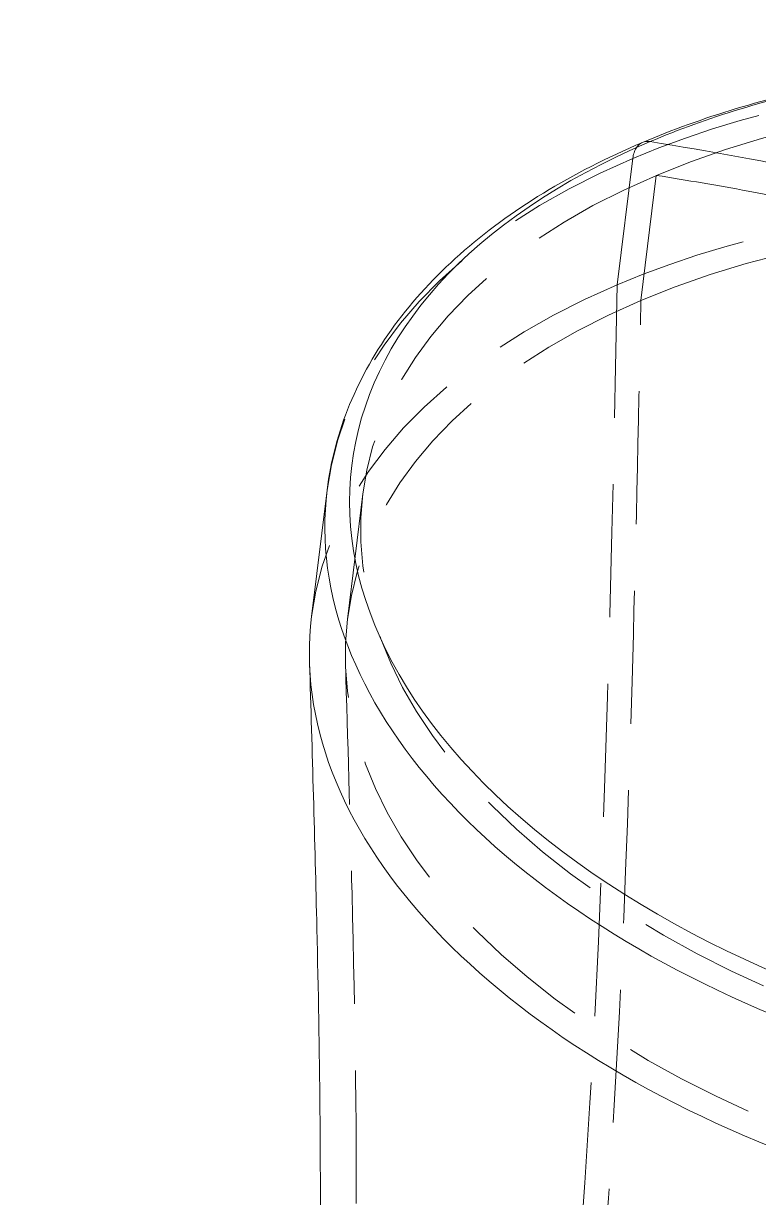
# Model space of a CAD drawing. Header units: millimetres. Extents: x -4200 to 3581, y -7493 to -4075.
# Drawn here: x -3315.25 to -3290.7, y -6293.16 to -6253.94 of the extents above; entities that cross this region are included whole.
import ezdxf

# ---------------------------------------------------------------- set-up
doc = ezdxf.new("R2010")
doc.units = ezdxf.units.MM
doc.header["$LTSCALE"] = 0.7
doc.linetypes.add('HIDDEN', pattern=[9.525, 6.35, -3.175])

msp = doc.modelspace()

# ---------------------------------------------------------------- linework, layer by layer
at = {"color": 3, "linetype": 'HIDDEN', "lineweight": 0, "extrusion": (0.099506, 0.810411, 0.57735)}
for p, q in [((-3294.895, -6258.441), (-3295.413, -6262.664)), ((-3294.623, -6263.193), (-3294.11, -6259.011)), ((-3304.428, -6273.835), (-3303.915, -6269.653))]:
    msp.add_line(p, q, dxfattribs=at)
at = {"color": 6, "linetype": 'Continuous', "lineweight": 0, "extrusion": (0.099506, 0.810411, 0.57735)}
msp.add_line((-3305.627, -6273.749), (-3305.109, -6269.527), dxfattribs=at)
at = {"color": 3, "linetype": 'HIDDEN', "lineweight": 0, "extrusion": (-9.96433e-18, 2.24936e-16, -1)}
for centre in [(-3275.33, -6273.162), (-3275.843, -6277.345)]:
    msp.add_ellipse(centre, major_axis=(28.585, -3.51), ratio=0.57735, start_param=-2.356194, end_param=0.785398, dxfattribs=at)
at = {"color": 3, "linetype": 'HIDDEN', "lineweight": 0, "extrusion": (9.00532e-18, -1.10571e-18, -1)}
msp.add_ellipse((-3275.332, -6273.183), major_axis=(29.776, -3.656), ratio=0.57735, start_param=-2.356194, end_param=0, dxfattribs=at)
at = {"color": 6, "linetype": 'Continuous', "lineweight": 0, "extrusion": (1.34743e-16, -1.65443e-17, -1)}
msp.add_ellipse((-3275.22, -6272.272), major_axis=(29.066, -3.569), ratio=0.57735, start_param=-2.356194, end_param=-2.097647, dxfattribs=at)
at = {"color": 6, "linetype": 'Continuous', "lineweight": 0}
for centre, major_axis, start_param, end_param in [((-3275.22, -6272.272), (-29.066, 3.569), -0.785398, 2.356194), ((-3294.087, -6259.05), (-0.484, 1.141), -0.349341, 0), ((-3275.332, -6273.183), (-29.776, 3.656), 0, 2.356194), ((-3275.851, -6277.405), (-29.776, 3.656), 0, 2.356194)]:
    msp.add_ellipse(centre, major_axis=major_axis, ratio=0.57735, start_param=start_param, end_param=end_param, dxfattribs=at)
at = {"color": 3, "linetype": 'HIDDEN', "lineweight": 0}
for centre, major_axis, start_param, end_param in [((-3294.087, -6259.05), (-0.484, 1.141), 0, 0.785398), ((-3275.332, -6273.183), (-29.776, 3.656), -0.785398, 0), ((-3275.33, -6273.162), (-28.585, 3.51), -0.785398, 2.356194), ((-3275.851, -6277.405), (-29.776, 3.656), -0.785398, 0), ((-3275.843, -6277.345), (-28.585, 3.51), -0.785398, 2.356194)]:
    msp.add_ellipse(centre, major_axis=major_axis, ratio=0.57735, start_param=start_param, end_param=end_param, dxfattribs=at)
at = {"color": 3, "linetype": 'HIDDEN', "lineweight": 0, "extrusion": (-2.07253e-17, 2.54474e-18, -1)}
msp.add_ellipse((-3275.851, -6277.405), major_axis=(29.776, -3.656), ratio=0.57735, start_param=-2.356194, end_param=0, dxfattribs=at)
at = {"color": 6, "linetype": 'Continuous', "lineweight": 0}
for points in [[(-3294.571, -6257.91), (-3292.586, -6257.067), (-3290.391, -6256.403), (-3288.056, -6255.934)], [(-3288.394, -6259.012), (-3290.382, -6258.535), (-3292.35, -6258.203), (-3294.316, -6257.883)]]:
    msp.add_open_spline(points, degree=3, dxfattribs=at)
for points, knots in [([(-3305.109, -6269.527), (-3304.989, -6268.552), (-3304.736, -6267.594), (-3303.978, -6265.749), (-3303.472, -6264.861), (-3302.235, -6263.181), (-3301.503, -6262.389), (-3299.838, -6260.912), (-3298.905, -6260.228), (-3296.863, -6258.978), (-3295.754, -6258.412), (-3294.571, -6257.91)], [2.3561945, 2.3561945, 2.3561945, 2.3561945, 2.5132741, 2.5132741, 2.6703538, 2.6703538, 2.8274334, 2.8274334, 2.984513, 2.984513, 3.1415927, 3.1415927, 3.1415927, 3.1415927]), ([(-3315.252, -6352.67), (-3314.506, -6350.066), (-3313.767, -6347.482), (-3311.668, -6339.968), (-3310.367, -6335.07), (-3308.258, -6325.829), (-3307.411, -6321.476), (-3306.287, -6313.607), (-3305.939, -6310.052), (-3305.497, -6303.067), (-3305.387, -6299.66), (-3305.305, -6292.252), (-3305.356, -6288.239), (-3305.517, -6281.242), (-3305.607, -6278.274), (-3305.697, -6275.282)], [0, 0, 0, 0, 10.000556, 10.000556, 29.238858, 29.238858, 46.443877, 46.443877, 60.511246, 60.511246, 73.637819, 73.637819, 88.827423, 88.827423, 99.869207, 99.869207, 99.869207, 99.869207])]:
    msp.add_open_spline(points, degree=3, knots=knots, dxfattribs=at)
at = {"color": 3, "linetype": 'HIDDEN', "lineweight": 0}
for points, knots in [([(-3294.11, -6259.011), (-3293.086, -6259.177), (-3291.115, -6259.504), (-3288.192, -6260.106), (-3285.596, -6260.825), (-3283.928, -6261.416), (-3283.223, -6261.68)], [0, 0, 0, 0, 0.282458, 0.545652, 0.808846, 1, 1, 1, 1]), ([(-3295.413, -6262.664), (-3295.718, -6277.38), (-3296.315, -6306.248), (-3302.359, -6330.993), (-3305.334, -6343.114)], [0, 0, 0, 0, 0.509787, 1, 1, 1, 1]), ([(-3304.411, -6343.162), (-3303.202, -6338.234), (-3300.94, -6328.964), (-3298.551, -6317.194), (-3297.128, -6307.967), (-3295.661, -6295.239), (-3294.976, -6280.198), (-3294.711, -6267.442), (-3294.623, -6263.193)], [0, 0, 0, 0, 0.20122, 0.377694, 0.465931, 0.554168, 0.851389, 1, 1, 1, 1]), ([(-3313.899, -6352.305), (-3313.154, -6349.704), (-3312.417, -6347.122), (-3310.306, -6339.528), (-3308.996, -6334.547), (-3306.906, -6325.2), (-3306.079, -6320.83), (-3305.013, -6312.973), (-3304.683, -6309.423), (-3304.263, -6302.349), (-3304.165, -6298.827), (-3304.11, -6291.227), (-3304.175, -6287.138), (-3304.34, -6280.458), (-3304.418, -6277.891), (-3304.496, -6275.306)], [0, 0, 0, 0, 10.000515, 10.000515, 29.553285, 29.553285, 46.787475, 46.787475, 60.695726, 60.695726, 74.21829, 74.21829, 89.652443, 89.652443, 99.191936, 99.191936, 99.191936, 99.191936])]:
    msp.add_open_spline(points, degree=3, knots=knots, dxfattribs=at)

doc.saveas('drawing.dxf')
